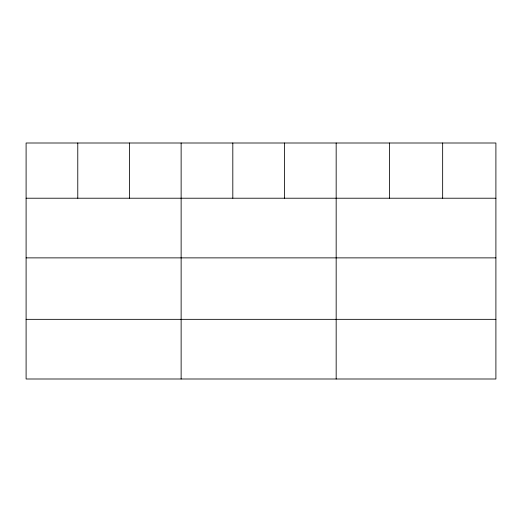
<?xml version="1.0" encoding="UTF-8"?>
<svg xmlns="http://www.w3.org/2000/svg" width="522" height="522" viewBox="0 0 522 522"><rect width="100%" height="100%" fill="white"/><g stroke="black" fill="none" stroke-linecap="round" stroke-linejoin="round"><path stroke-width="0.78" d="M495.9 198.216L495.9 378.998L26.1 378.998L26.1 143.002L495.9 143.002L495.9 198.216L26.1 198.216M26.1 257.875L495.9 257.875M26.1 319.34L495.9 319.34M442.656 143.002L442.656 198.216M389.412 143.002L389.412 198.216M336.168 143.002L336.168 378.998M284.49 143.002L284.49 198.216M232.812 143.002L232.812 198.216M181.134 143.002L181.134 378.998M129.456 143.002L129.456 198.216M77.778 143.002L77.778 198.216"/></g></svg>
